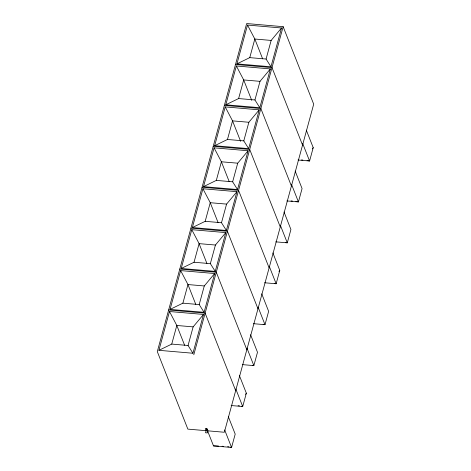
<?xml version="1.0" encoding="UTF-8"?>
<svg xmlns="http://www.w3.org/2000/svg" width="471" height="471" viewBox="0 0 471 471"><rect width="100%" height="100%" fill="white"/><g stroke="black" fill="none" stroke-linecap="round" stroke-linejoin="round"><path stroke-width="0.71" d="M158.921 350.318L169.489 311.519L203.507 314.44L192.939 353.244L158.921 350.318L171.744 344.083L188.064 345.49L192.939 353.244M170.066 309.4L180.634 270.595L214.652 273.521L204.084 312.32L170.066 309.4L182.889 303.165L199.209 304.566L204.084 312.32M181.211 268.476L191.779 229.677L225.797 232.597L215.229 271.396L181.211 268.476L194.034 262.241L210.354 263.642L215.229 271.396M192.356 227.552L202.924 188.753L236.942 191.679L226.374 230.478L192.356 227.552L205.179 221.323L221.5 222.724L226.374 230.478M203.501 186.634L214.07 147.829L248.087 150.755L237.525 189.554L203.501 186.634L216.324 180.399L232.645 181.8L237.525 189.554M214.646 145.71L225.215 106.911L259.233 109.831L248.67 148.63L214.646 145.71L227.469 139.475L243.79 140.876L248.67 148.63M225.792 104.786L236.36 65.987L270.378 68.913L259.815 107.712L225.792 104.786L238.614 98.557L254.935 99.958L259.815 107.712M236.937 63.868L247.505 25.069L281.528 27.989L270.96 66.788L236.937 63.868L249.76 57.633L266.08 59.034L270.96 66.788M171.744 344.083L176.813 325.473L169.489 311.519M182.889 303.165L187.958 284.549L180.634 270.595M194.034 262.241L199.103 243.631L191.779 229.677M205.179 221.323L210.249 202.707L202.924 188.753M216.324 180.399L221.394 161.783L214.07 147.829M227.469 139.475L232.539 120.864L225.215 106.911M238.614 98.557L243.684 79.94L236.36 65.987M249.76 57.633L254.829 39.022L247.505 25.069M188.064 345.49L193.134 326.874L203.507 314.44M199.209 304.566L204.279 285.956L214.652 273.521M210.354 263.642L215.424 245.032L225.797 232.597M221.5 222.724L226.569 204.108L236.942 191.679M232.645 181.8L237.714 163.19L248.087 150.755M243.79 140.876L248.859 122.266L259.233 109.831M254.935 99.958L260.004 81.342L270.378 68.913M266.08 59.034L271.149 40.424L281.528 27.989M193.793 354.757L283.148 26.682L246.651 23.55L157.302 351.625L187.852 429.116L224.349 432.254L313.698 104.179L283.148 26.682M206.669 428.604L205.533 432.767L207.358 432.926L207.923 430.841L207.087 428.722L205.262 428.563L206.098 430.688M239.439 375.664L246.345 393.185L242.712 406.526L231.155 405.537M272.874 252.898L279.78 270.419L276.147 283.76L264.59 282.771M306.309 130.131L313.215 147.653L309.582 161L298.025 160.005M312.397 148.848L313.215 147.653M278.962 271.614L279.78 270.419M245.526 394.38L246.345 393.185M206.598 428.38L213.504 445.902L218.544 446.061M271.149 40.424L254.829 39.022L262.63 58.81M235.506 64.474L272.002 67.606L302.553 145.103M260.004 81.342L243.684 79.94L251.755 100.411M224.361 105.392L260.857 108.53L291.408 186.021M248.859 122.266L232.539 120.864L240.61 141.335M213.216 146.316L249.712 149.448L280.263 226.945M301.493 159.91L302.877 160.028M237.714 163.19L221.394 161.783L229.194 181.576M202.071 187.24L238.567 190.372L269.118 267.869M291.037 200.893L292.426 201.011M286.88 200.929L298.437 201.918L302.07 188.571L295.164 171.05M226.569 204.108L210.249 202.707L218.049 222.495M190.926 228.158L227.422 231.296L257.973 308.788M275.735 241.847L287.292 242.842L290.925 229.495L284.019 211.974M215.424 245.032L199.103 243.631L206.904 263.419M179.781 269.082L216.277 272.214L246.828 349.712M204.279 285.956L187.958 284.549L195.759 304.337M168.636 310L205.126 313.138L235.683 390.636M253.445 323.689L265.002 324.684L268.635 311.337L261.729 293.816M193.134 326.874L176.813 325.473L184.614 345.261M242.3 364.613L253.857 365.608L257.49 352.261L250.584 334.74M238.085 405.737L239.468 405.861M222.088 446.243L223.472 446.367M227.634 446.72L229.018 446.838M213.504 445.902L231.567 447.45L235.2 434.103L228.294 416.582M307.033 160.387L309.582 161L302.676 143.478M295.888 201.311L298.437 201.918L291.531 184.397M285.379 242.382L287.292 242.842L280.386 225.321M274.234 283.306L276.147 283.76L269.235 266.245M263.089 324.225L265.002 324.684L258.09 307.163M252.58 365.302L253.857 365.608L246.945 348.087M241.435 406.226L242.712 406.526L235.8 389.005M230.29 447.144L231.567 447.45L224.655 429.929"/></g></svg>
